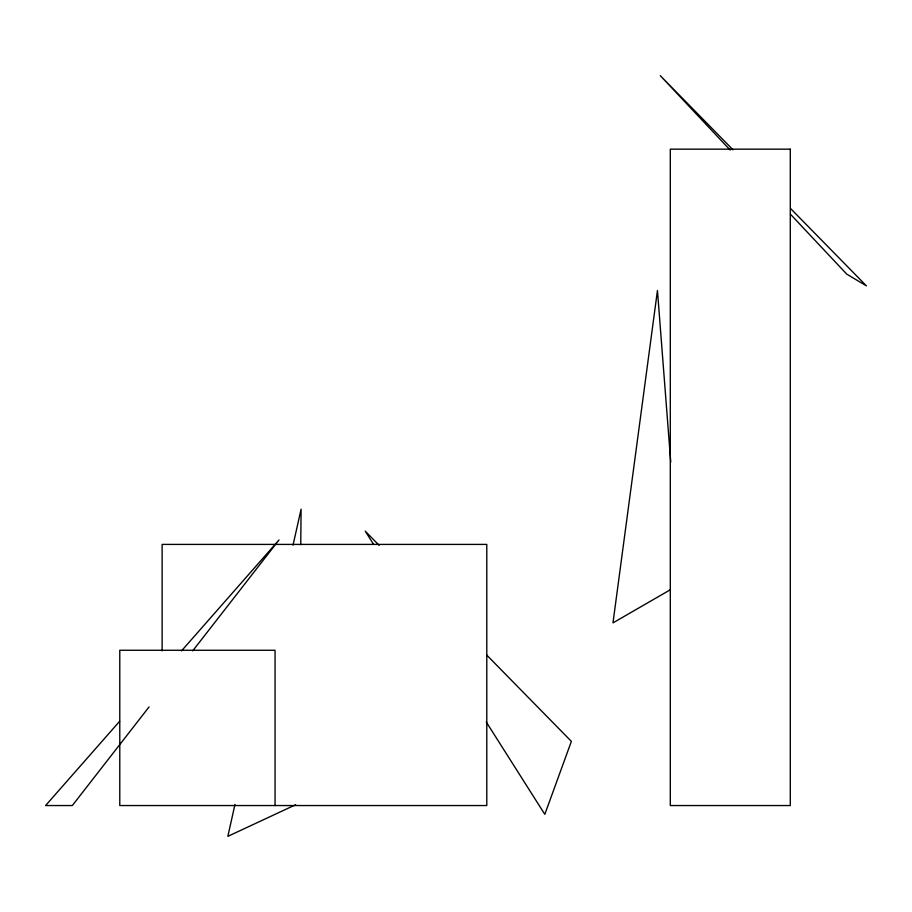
<?xml version="1.0" encoding="UTF-8"?>
<svg xmlns="http://www.w3.org/2000/svg" width="912" height="912" viewBox="0 0 912 912"><rect width="100%" height="100%" fill="white"/><g stroke="black" fill="none" stroke-linecap="round" stroke-linejoin="round"><path stroke-width="1.37" d="M300.743 544.703L301.097 509.147L293.026 545.194M234.977 804.464L227.84 836.35L295.648 804.737M149.066 706.925L72.322 805.547L45.6 805.547L119.654 721.278M192.683 650.894L279.015 539.961L181.522 650.883M670.434 589.699L612.978 622.873L657.449 290.529L670.753 462.11M732.974 149.785L660.277 75.65L730.204 150.081M790.727 208.677L866.4 285.866L846.735 274.124L790.408 214.172M379.187 545.387L365.245 531.16L373.612 544.361M486.723 655.055L571.368 741.376L544.817 814.336L486.221 721.951M275.059 805.547L275.059 650.267L119.78 650.267L119.78 805.547L486.791 805.547L486.791 544.407L162.131 544.407L162.131 650.849M790.282 149.169L670.297 149.169L670.297 805.547L790.282 805.547L790.282 149.169"/></g></svg>
